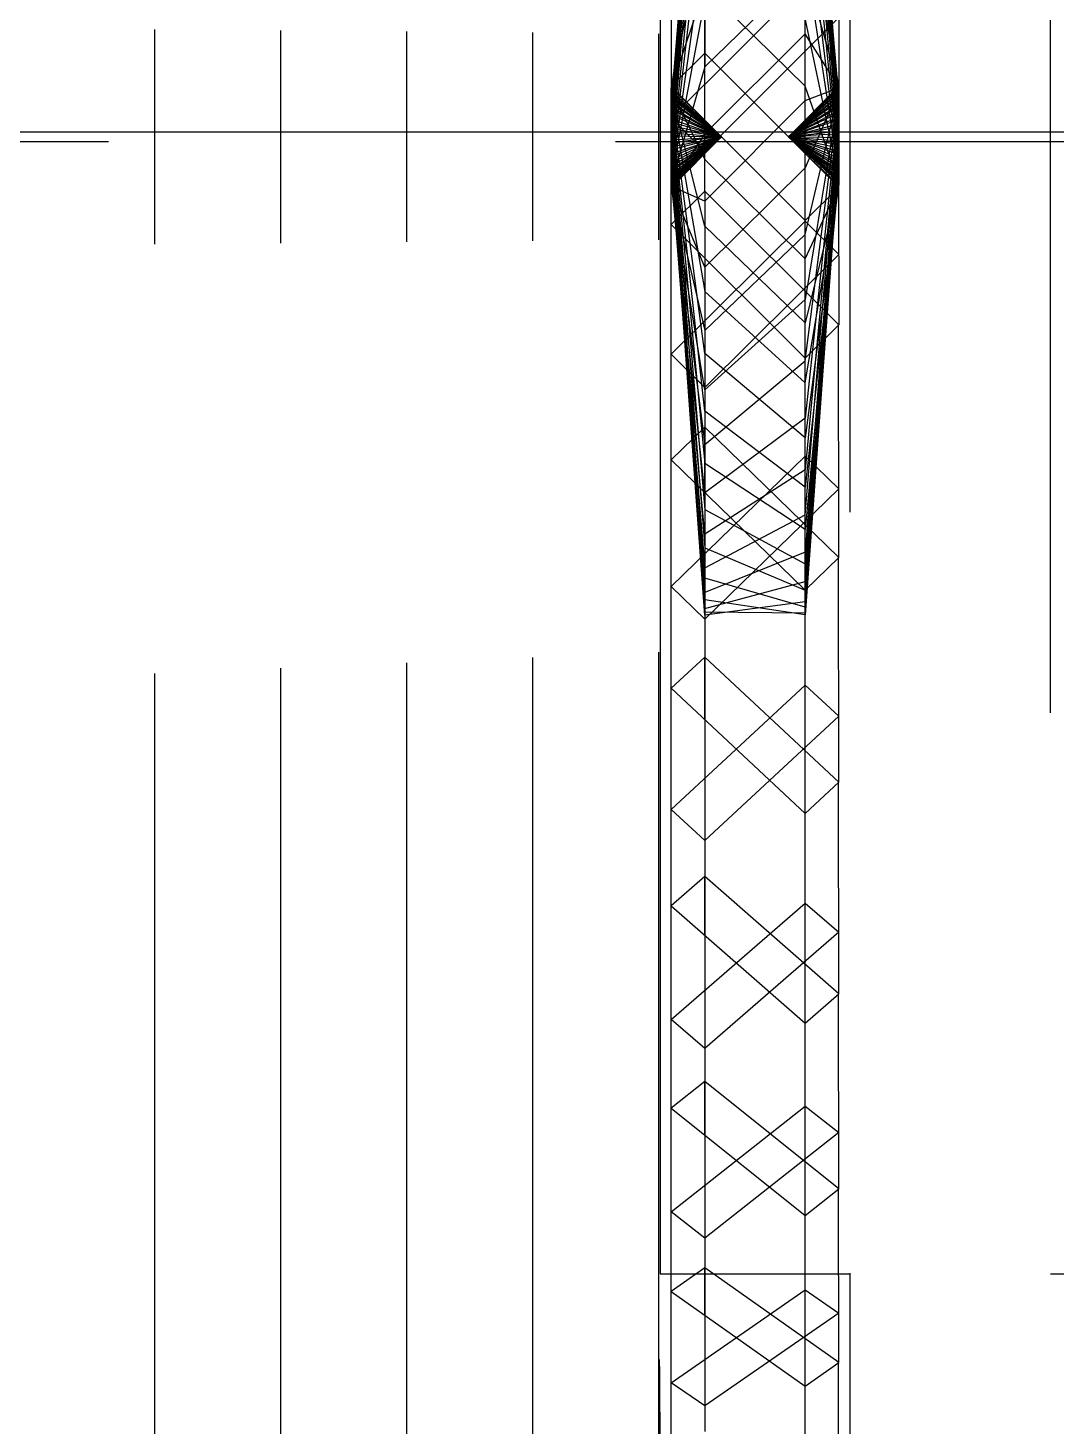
# Model space of a CAD drawing. Header units: millimetres. Extents: x -300 to 383236, y -195106 to -144646.
# Drawn here: x 27612.2 to 27720.8, y -163337.7 to -163190.1 of the extents above; entities that cross this region are included whole.
import ezdxf

# ---------------------------------------------------------------- set-up
doc = ezdxf.new("R2010")
doc.units = ezdxf.units.MM
doc.header["$LTSCALE"] = 60
doc.layers.add('EQUIPMENT', color=253, linetype='Continuous', lineweight=0)

# ---------------------------------------------------------------- blocks, each defined once
blk = doc.blocks.new('A$Cc6299706')
at = {"layer": 'EQUIPMENT', "lineweight": -3}
blk.add_lwpolyline([(-44964.73, 31713.33, 1), (-43530.33, 32097.68, 1)], format="xyb", close=True, dxfattribs=at)
for points in [[(-43645.72, 32079.3), (-43645.72, 32078.17), (-43645.72, 32081.68), (-43642.19, 32081.75), (-43642.19, 32078.73), (-43642.19, 32072.27), (-43642.19, 32062.47), (-43642.19, 32049.54), (-43642.19, 32033.73), (-43642.19, 32015.37), (-43642.19, 31994.81), (-43642.19, 31972.45), (-43642.19, 31948.75), (-43642.19, 31924.17), (-43642.19, 31899.41), (-43645.72, 31902.73)], [(-43619.83, 31843.7), (-43619.83, 32044.5), (-43641.03, 32044.5), (-43641.03, 31864.9)], [(-43641.03, 32024.47), (-43661.03, 32024.47), (-43661.03, 31784.52), (-43641.03, 31784.52)], [(-43659.84, 31909.83), (-43659.84, 31909.62), (-43656.33, 31932.96)], [(-43645.72, 31923.6), (-43642.19, 31900.46), (-43647.5, 31904.5), (-43642.19, 31900.98), (-43645.72, 31929.97)], [(-43656.33, 31938.54), (-43659.84, 31909.36), (-43654.57, 31904.5), (-43659.84, 31908.04), (-43656.33, 31950.85)], [(-43645.72, 31945.62), (-43642.19, 31902.92), (-43647.5, 31904.5), (-43642.19, 31905.14), (-43645.72, 31954.02)], [(-43656.33, 31954.99), (-43659.84, 31906.09), (-43654.57, 31904.5), (-43659.84, 31903.86), (-43656.33, 31950.25)], [(-43645.72, 31953.71), (-43642.19, 31907.25), (-43647.5, 31904.5), (-43642.19, 31908.87), (-43645.72, 31944.73)], [(-43656.33, 31937.44), (-43659.84, 31901.75), (-43654.57, 31904.5), (-43659.84, 31900.12), (-43656.33, 31918.84)], [(-43645.72, 31928.66), (-43642.19, 31909.72), (-43647.5, 31904.5), (-43642.19, 31902.23), (-43645.72, 31941.09)], [(-43656.33, 31947.57), (-43659.84, 31908.56), (-43654.57, 31904.5), (-43659.84, 31906.79), (-43656.33, 31954.6)], [(-43645.72, 31952.15), (-43642.19, 31904.4), (-43647.5, 31904.5), (-43642.19, 31906.58), (-43645.72, 31954.82)], [(-43656.33, 31952.8), (-43659.84, 31904.61), (-43654.57, 31904.5), (-43659.84, 31902.41), (-43656.33, 31942.5)], [(-43645.72, 31948.62), (-43642.19, 31908.4), (-43647.5, 31904.5), (-43642.19, 31909.53), (-43645.72, 31934.65)], [(-43656.33, 31925.5), (-43659.84, 31900.59), (-43654.57, 31904.5), (-43659.84, 31899.45)], [(-43642.19, 31903.65), (-43645.72, 31949.33), (-43656.33, 31953.2), (-43659.84, 31907.44)], [(-43656.33, 31952.42), (-43656.33, 31911.9)], [(-43642.19, 31901.57), (-43645.72, 31935.85), (-43656.33, 31943.44), (-43659.84, 31909.01)], [(-43642.19, 31909.25), (-43645.72, 31940.05), (-43656.33, 31931.75), (-43659.84, 31901.13)], [(-43645.72, 31895.61), (-43645.72, 31902.73), (-43645.72, 31920.67), (-43642.19, 31924.17), (-43656.33, 31938.17), (-43659.87, 31934.67)], [(-43659.84, 31909.78), (-43656.33, 31926.82), (-43645.72, 31916.84), (-43642.19, 31900.02), (-43647.5, 31904.5), (-43642.19, 31899.67), (-43645.72, 31909.84), (-43656.33, 31920.24), (-43659.84, 31909.83), (-43659.87, 31934.67), (-43645.72, 31920.67)], [(-43642.19, 31884.66), (-43645.72, 31881.13), (-43659.87, 31895.23), (-43656.33, 31898.75), (-43656.33, 31906.27), (-43656.33, 31927.92)], [(-43642.19, 31909.8), (-43645.72, 31922.19), (-43656.33, 31911.9), (-43659.84, 31899.73)], [(-43714.43, 31915.84), (-43714.43, 31893.17)], [(-43701.13, 31915.72), (-43701.13, 31893.28)], [(-43687.83, 31915.61), (-43687.83, 31893.4)], [(-43674.53, 31915.49), (-43674.53, 31893.51)], [(-43661.23, 31915.38), (-43661.23, 31893.63)], [(-43656.33, 31898.75), (-43656.33, 31897.71), (-43645.72, 31908.34), (-43642.21, 31909.68), (-43647.5, 31904.5), (-43642.21, 31909.8), (-43645.72, 31915.38), (-43656.33, 31904.81), (-43659.84, 31899.45), (-43654.57, 31904.5), (-43659.87, 31899.58), (-43656.33, 31872.03)], [(-43659.87, 31909.46), (-43656.33, 31902.12), (-43645.72, 31891.62), (-43642.2, 31899.19), (-43642.19, 31884.66), (-43656.33, 31898.75), (-43656.33, 31873.87), (-43659.87, 31870.42), (-43645.72, 31856.64), (-43642.19, 31860.09), (-43656.33, 31873.87), (-43656.33, 31849.6), (-43659.87, 31846.3), (-43645.72, 31833.08), (-43642.19, 31836.39), (-43656.33, 31849.6), (-43656.33, 31826.42), (-43659.87, 31823.33), (-43645.72, 31810.95), (-43642.19, 31814.04), (-43656.33, 31826.42), (-43656.33, 31804.79), (-43659.87, 31801.97), (-43645.72, 31790.67), (-43642.19, 31793.49), (-43656.33, 31804.79), (-43656.33, 31785.13), (-43659.87, 31782.64), (-43645.72, 31772.65), (-43642.19, 31775.15), (-43656.33, 31785.13), (-43656.33, 31767.85)], [(-43659.87, 31765.72), (-43659.87, 31782.64), (-43659.87, 31801.97), (-43659.87, 31823.33), (-43659.87, 31846.3), (-43659.87, 31870.42), (-43659.87, 31895.23), (-43659.87, 31909.67), (-43656.33, 31906.27)], [(-43642.19, 31909.8), (-43647.5, 31904.5)], [(-43656.33, 31895.06), (-43659.87, 31909.14), (-43654.57, 31904.5), (-43656.39, 31906.2)], [(-43645.68, 31902.78), (-43647.5, 31904.5), (-43642.21, 31899.84), (-43645.72, 31867.52), (-43656.33, 31875.54), (-43659.87, 31907.69), (-43654.57, 31904.5), (-43659.87, 31908.74), (-43656.33, 31888.19), (-43645.72, 31878.54), (-43642.21, 31899.31), (-43642.21, 31899.52), (-43642.21, 31899.19), (-43645.72, 31884.88), (-43656.33, 31895.06), (-43656.33, 31891.71)], [(-43656.33, 31866.98), (-43656.33, 31872.03), (-43645.72, 31880.84), (-43642.21, 31908.2), (-43647.5, 31904.5), (-43642.21, 31908.7), (-43645.72, 31887.34), (-43656.33, 31877.78), (-43659.87, 31899.35), (-43654.57, 31904.5), (-43659.87, 31900.82), (-43656.33, 31859.02), (-43645.72, 31864.62), (-43642.21, 31906.29), (-43647.5, 31904.5), (-43642.21, 31904.08), (-43645.72, 31855.42), (-43656.33, 31854.02), (-43659.87, 31902.71), (-43654.57, 31904.5), (-43659.87, 31907.05), (-43656.33, 31870.02)], [(-43642.21, 31899.19), (-43642.21, 31899.41), (-43642.21, 31899.19), (-43642.21, 31899.41), (-43642.21, 31899.19), (-43642.21, 31899.41), (-43642.21, 31899.19), (-43642.21, 31899.41), (-43642.21, 31899.19), (-43642.21, 31899.41), (-43642.21, 31899.19), (-43642.21, 31899.41), (-43642.21, 31899.19), (-43642.21, 31899.41), (-43642.21, 31899.19), (-43642.21, 31899.41), (-43642.21, 31899.19), (-43642.21, 31899.41), (-43645.72, 31872.72), (-43656.33, 31881.63), (-43659.87, 31908.25), (-43654.57, 31904.5), (-43659.87, 31906.37), (-43656.33, 31865.18), (-43645.72, 31859.42), (-43642.21, 31900.74), (-43647.5, 31904.5), (-43642.21, 31900.24), (-43645.72, 31863.06), (-43656.33, 31870.02), (-43656.33, 31866.98), (-43656.33, 31873.87), (-43656.33, 31866.98), (-43656.33, 31873.87), (-43656.33, 31866.98), (-43656.33, 31873.87)], [(-43659.84, 31909.01), (-43654.57, 31904.5)], [(-43642.19, 31909.25), (-43647.5, 31904.5)], [(-43642.21, 31907.62), (-43645.72, 31874.81), (-43656.33, 31866.91), (-43659.87, 31899.91)], [(-43642.21, 31906.98), (-43645.72, 31869.37), (-43656.33, 31862.55), (-43659.87, 31900.32)], [(-43659.84, 31907.44), (-43654.57, 31904.5)], [(-43642.21, 31907.62), (-43647.5, 31904.5)], [(-43642.21, 31906.98), (-43647.5, 31904.5)], [(-43656.36, 31906.24), (-43654.57, 31904.5)], [(-43911.11, 31905.01), (-43575.05, 31905.01)], [(-43746.05, 31904), (-43719.29, 31904)], [(-43665.74, 31904), (-43531.87, 31904)], [(-43659.87, 31904.18), (-43654.57, 31904.5)], [(-43659.87, 31903.44), (-43654.57, 31904.5)], [(-43659.87, 31900.32), (-43654.57, 31904.5)], [(-43659.87, 31899.91), (-43654.57, 31904.5)], [(-43642.21, 31902.62), (-43645.72, 31854.06), (-43656.33, 31855.64), (-43659.87, 31904.18)], [(-43659.84, 31899.73), (-43654.57, 31904.5)], [(-43659.84, 31901.13), (-43654.57, 31904.5)], [(-43642.21, 31902.62), (-43647.5, 31904.5)], [(-43647.5, 31904.5), (-43642.21, 31903.34)], [(-43642.19, 31903.65), (-43647.5, 31904.5)], [(-43647.5, 31904.5), (-43642.19, 31901.57)], [(-43645.69, 31902.77), (-43647.5, 31904.5)], [(-43642.21, 31903.34), (-43645.72, 31854.24), (-43656.33, 31854.34), (-43659.87, 31903.44)], [(-43645.72, 31870.79), (-43645.72, 31901.23)], [(-43656.33, 31897.71), (-43659.84, 31899.26)], [(-43642.21, 31899.19), (-43642.21, 31899.41)], [(-43645.72, 31846.62), (-43645.72, 31894.18)], [(-43645.72, 31881.13), (-43645.72, 31891.62)], [(-43645.72, 31823.61), (-43645.72, 31887.34)], [(-43645.72, 31856.64), (-43645.72, 31884.88)], [(-43642.19, 31860.09), (-43642.2, 31884.66)], [(-43645.72, 31802.21), (-43645.72, 31880.84)], [(-43645.72, 31833.08), (-43645.72, 31878.54)], [(-43645.72, 31782.82), (-43645.72, 31874.81)], [(-43645.72, 31810.95), (-43645.72, 31872.72)], [(-43645.72, 31765.85), (-43645.72, 31869.37)], [(-43645.72, 31790.67), (-43645.72, 31867.52)], [(-43645.72, 31751.64), (-43645.72, 31864.62)], [(-43645.72, 31772.65), (-43645.72, 31863.06)], [(-43645.72, 31740.45), (-43645.72, 31860.67)], [(-43645.72, 31757.24), (-43645.72, 31859.42)], [(-43642.19, 31836.39), (-43642.21, 31860.09)], [(-43645.72, 31732.51), (-43645.72, 31857.58)], [(-43645.72, 31744.76), (-43645.72, 31856.67)], [(-43645.72, 31727.99), (-43645.72, 31855.42)], [(-43645.72, 31735.43), (-43645.72, 31854.87)], [(-43645.72, 31726.97), (-43645.72, 31854.24)], [(-43645.72, 31729.46), (-43645.72, 31854.06)], [(-43674.53, 31849.55), (-43674.53, 31752.95), (-43687.83, 31752.95)], [(-43661.23, 31850.12), (-43661.23, 31754.65), (-43674.53, 31754.65)], [(-43656.33, 31843), (-43656.33, 31849.6)], [(-43656.33, 31843), (-43656.33, 31849.6)], [(-43656.33, 31843), (-43656.33, 31849.6)], [(-43656.33, 31843), (-43656.33, 31849.6)], [(-43656.33, 31843), (-43656.33, 31849.6)], [(-43656.33, 31843), (-43656.33, 31849.6)], [(-43656.33, 31843), (-43656.33, 31849.6)], [(-43656.33, 31843), (-43656.33, 31849.6)], [(-43656.33, 31843), (-43656.33, 31849.6)], [(-43656.33, 31843), (-43656.33, 31849.6)], [(-43656.33, 31843), (-43656.33, 31849.6)], [(-43656.33, 31843), (-43656.33, 31849.6)], [(-43714.43, 31847.86), (-43714.43, 31747.85), (-43727.73, 31747.85)], [(-43701.13, 31848.42), (-43701.13, 31749.55), (-43714.43, 31749.55)], [(-43687.83, 31848.98), (-43687.83, 31751.26), (-43701.13, 31751.26)], [(-43642.19, 31814.04), (-43642.2, 31836.39)], [(-43656.33, 31820.23), (-43656.33, 31826.42)], [(-43656.33, 31820.23), (-43656.33, 31826.42)], [(-43656.33, 31820.23), (-43656.33, 31826.42)], [(-43656.33, 31820.23), (-43656.33, 31826.42)], [(-43656.33, 31820.23), (-43656.33, 31826.42)], [(-43656.33, 31820.23), (-43656.33, 31826.42)], [(-43656.33, 31820.23), (-43656.33, 31826.42)], [(-43656.33, 31820.23), (-43656.33, 31826.42)], [(-43656.33, 31820.23), (-43656.33, 31826.42)], [(-43656.33, 31820.23), (-43656.33, 31826.42)], [(-43642.19, 31793.49), (-43642.2, 31814.04)], [(-43656.33, 31799.15), (-43656.33, 31804.79)], [(-43656.33, 31799.15), (-43656.33, 31804.79)], [(-43656.33, 31799.15), (-43656.33, 31804.79)], [(-43656.33, 31799.15), (-43656.33, 31804.79)], [(-43656.33, 31799.15), (-43656.33, 31804.79)], [(-43656.33, 31799.15), (-43656.33, 31804.79)], [(-43656.33, 31799.15), (-43656.33, 31804.79)], [(-43656.33, 31799.15), (-43656.33, 31804.79)], [(-43642.19, 31775.15), (-43642.2, 31793.49)], [(-43656.33, 31780.14), (-43656.33, 31785.13)], [(-43656.33, 31780.14), (-43656.33, 31785.13)], [(-43656.33, 31780.14), (-43656.33, 31785.13)], [(-43656.33, 31780.14), (-43656.33, 31785.13)], [(-43656.33, 31780.14), (-43656.33, 31785.13)], [(-43656.33, 31780.14), (-43656.33, 31785.13)], [(-43641.03, 31784.58), (-43641.03, 31764.5), (-43620.95, 31764.5)], [(-43619.83, 31784.52), (-43599.83, 31784.52)], [(-43661.12, 31774.72), (-43661.03, 31755.5), (-43661.23, 31755.5), (-43661.03, 31755.5), (-43661.12, 31774.72), (-43661.13, 31775.47), (-43661.13, 31774.72)], [(-43642.19, 31759.36), (-43642.2, 31775.15)]]:
    blk.add_lwpolyline(points, dxfattribs=at)
for points in [[(-43654.57, 31904.5), (-43659.84, 31903.13), (-43656.33, 31946.79), (-43645.72, 31951.63), (-43642.19, 31907.85), (-43647.5, 31904.5), (-43642.19, 31905.87), (-43645.72, 31954.92), (-43656.33, 31954.39), (-43659.84, 31905.36)], [(-43642.19, 31917.09), (-43645.72, 31920.62), (-43659.87, 31906.49), (-43656.33, 31902.96)], [(-43656.33, 31913.34), (-43642.19, 31899.2), (-43645.72, 31895.67), (-43659.87, 31909.8)], [(-43654.57, 31904.5), (-43659.87, 31899.23), (-43656.33, 31884.06), (-43645.72, 31894.18), (-43642.21, 31909.12), (-43647.5, 31904.5), (-43642.21, 31909.45), (-43645.72, 31901.23), (-43656.33, 31890.75), (-43659.84, 31899.18)], [(-43654.57, 31904.5), (-43659.87, 31905.66), (-43656.33, 31861.12), (-43645.72, 31856.67), (-43642.21, 31901.31), (-43647.5, 31904.5), (-43642.21, 31901.94), (-43645.72, 31854.87), (-43656.33, 31857.92), (-43659.87, 31904.93)], [(-43654.57, 31904.5), (-43659.87, 31902.03), (-43656.33, 31854.72), (-43645.72, 31857.58), (-43642.21, 31904.83), (-43647.5, 31904.5), (-43642.21, 31905.58), (-43645.72, 31860.67), (-43656.33, 31856.39), (-43659.87, 31901.4)], [(-43659.87, 31881.55), (-43645.72, 31895.61), (-43642.19, 31892.09), (-43656.33, 31878.03)], [(-43659.87, 31857.05), (-43645.72, 31870.79), (-43642.19, 31867.36), (-43656.33, 31853.61)], [(-43656.33, 31849.6), (-43656.33, 31843)], [(-43656.33, 31849.6), (-43656.33, 31843)], [(-43659.87, 31833.5), (-43645.72, 31846.62), (-43642.19, 31843.34), (-43656.33, 31830.22)], [(-43656.33, 31826.42), (-43656.33, 31820.23)], [(-43656.33, 31826.42), (-43656.33, 31820.23)], [(-43642.19, 31820.55), (-43656.33, 31808.29), (-43659.87, 31811.36), (-43645.72, 31823.61)], [(-43656.33, 31804.79), (-43656.33, 31799.15)], [(-43656.33, 31804.79), (-43656.33, 31799.15)], [(-43659.87, 31791.06), (-43645.72, 31802.21), (-43642.19, 31799.42), (-43656.33, 31788.28)], [(-43656.33, 31785.13), (-43656.33, 31780.14)], [(-43656.33, 31785.13), (-43656.33, 31780.14)], [(-43659.87, 31773.01), (-43645.72, 31782.82), (-43642.19, 31780.37), (-43656.33, 31770.56)]]:
    blk.add_lwpolyline(points, close=True, dxfattribs=at)
for start, end in [(14.9998, 194.99986), (14.9998, 194.99986), (14.9998, 194.99986), (14.9998, 194.99986), (194.9998, 14.99986), (194.9998, 14.99986), (194.9998, 14.99986), (194.9998, 14.99986)]:
    blk.add_arc((-44247.53, 31905.5), 742.5, start, end, dxfattribs=at)
blk = doc.blocks.new('A$C44261593')
h = blk.add_hatch()
h.set_pattern_fill('ANSI31', color=253, scale=100)
h.set_pattern_definition([(45, (0, -50460), (-224.5064, 224.5064), [])])
edge = h.paths.add_edge_path()
edge.add_line((-58347.03, -14256), (-58347.03, -14056))
edge.add_line((-58347.03, -14056), (-57547.03, -14056))
edge.add_line((-57547.03, -14056), (-57547.03, -15056))
edge.add_line((-57547.03, -15056), (-60547.03, -15056))
edge.add_line((-60547.03, -15056), (-60547.03, -31056))
edge.add_line((-60547.03, -31056), (-57647.03, -31056))
edge.add_line((-57647.03, -31056), (-57647.03, -32268))
edge.add_line((-57647.03, -32268), (-43347.03, -32268))
edge.add_line((-43347.03, -32268), (-43347.03, -29256))
edge.add_line((-43347.03, -29256), (-34347.03, -29256))
edge.add_line((-34347.03, -29256), (-34347.03, -14206))
edge.add_line((-34347.03, -14206), (-33547.03, -14206))
edge.add_line((-33547.03, -14206), (-33547.03, -29256))
edge.add_line((-33547.03, -29256), (-30497.03, -29256))
edge.add_line((-30497.03, -29256), (-30497.03, -30056))
edge.add_line((-30497.03, -30056), (-30547.03, -30056))
edge.add_line((-30547.03, -30056), (-30547.03, -34906))
edge.add_line((-30547.03, -34906), (-30569.24, -34906))
edge.add_arc((-31589.72, -35133.69), 1045.58, 12.57767, 76.57873)
edge.add_line((-31347.03, -34116.66), (-31347.03, -30056))
edge.add_line((-31347.03, -30056), (-42547.03, -30056))
edge.add_line((-42547.03, -30056), (-42547.03, -34906))
edge.add_line((-42547.03, -34906), (-43347.03, -34906))
edge.add_line((-43347.03, -34906), (-43347.03, -33068))
edge.add_line((-43347.03, -33068), (-57647.03, -33068))
edge.add_line((-57647.03, -33068), (-57647.03, -34906))
edge.add_line((-57647.03, -34906), (-58447.03, -34906))
edge.add_line((-58447.03, -34906), (-58447.03, -31856))
edge.add_line((-58447.03, -31856), (-66197.03, -31856))
edge.add_line((-66197.03, -31856), (-66197.03, -31056))
edge.add_line((-66197.03, -31056), (-61347.03, -31056))
edge.add_line((-61347.03, -31056), (-61347.03, -14256))
edge.add_line((-61347.03, -14256), (-58347.03, -14256))

msp = doc.modelspace()

# ---------------------------------------------------------------- block references
for name, p in [('A$C44261593', (71340, -144646.13)), ('A$Cc6299706', (71340, -195106.13))]:
    msp.add_blockref(name, p)

doc.saveas('drawing.dxf')
